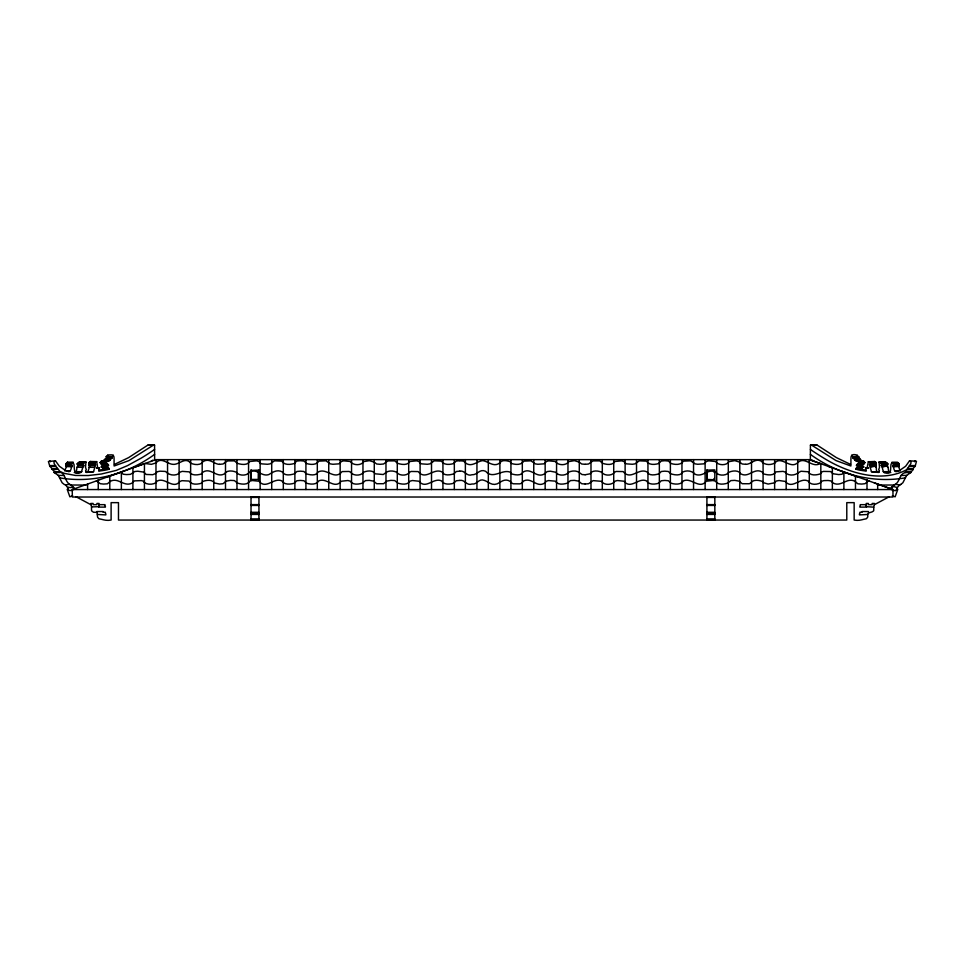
<?xml version="1.0" encoding="UTF-8"?>
<svg xmlns="http://www.w3.org/2000/svg" width="965" height="965" viewBox="0 0 965 965"><rect width="100%" height="100%" fill="white"/><g stroke="black" fill="none" stroke-linecap="round" stroke-linejoin="round"><path stroke-width="1.45" d="M155.98 489.557L155.98 459.642M877.668 489.557L877.68 484.068M866.22 505.793L865.991 504.659L860.273 504.659L860.273 505.551A1.556 1.556 0 0 0 859.996 505.913L859.863 506.649A6.526 6.526 0 0 0 859.887 507.132L866.498 507.095A7.322 7.322 0 0 0 866.51 506.697L866.22 503.453L868.343 503.453L868.343 504.659L872.155 504.659L872.155 503.453L874.483 503.453L873.808 506.516A3.233 3.233 0 0 0 873.759 506.915L873.747 510.316A3.124 3.124 0 0 1 873.518 510.98C871.25 513.308 866.594 511.462 867.8 516.384A6.96 6.96 0 0 1 867.619 517.264L866.474 518.663A4.367 4.367 0 0 1 865.762 518.893C862.107 519.472 859.369 521.052 854.158 520.051L854.158 502.644L846.788 502.644L846.788 520.051L118.478 520.051L118.478 502.644L111.108 502.644L111.108 520.051C105.957 521.04 103.171 519.496 99.588 518.905A4.367 4.367 0 0 1 98.804 518.663L97.646 517.264A6.96 6.96 0 0 1 97.465 516.384L96.874 511.534L103.086 511.534L103.062 512.21L105.33 512.234L105.378 513.175A3.148 3.148 0 0 1 105.668 513.537L105.873 514.466A3.365 3.365 0 0 1 105.752 514.9L97.453 514.454M810.359 460.474L810.431 445.179L816.885 444.949L836.402 457.627L850.479 464.37M881.817 465.625C884.857 459.774 893.687 468.966 880.828 465.094C883.023 467.012 882.263 470.582 884.012 472.404C892.046 474.418 890.128 470.691 890.96 464.877A2.871 2.026 -90 0 1 891.045 464.201C894.748 458.773 891.889 470.438 895.99 471.716A60.783 42.979 -90 0 0 900.309 469.979L905.665 466.216L909.537 460.812L916.473 461.27L915.182 466.288L913.059 468.495L907.45 468.495L907.607 469.171C881.986 483.706 847.535 472.874 823.808 458.122A366.411 259.09 90 0 1 813.411 451.499L810.407 449.437M896.968 463.333C900.635 461.029 897.522 468.097 900.285 470.341M868.512 467.76L865.714 467.76L865.689 468.652A14.342 10.145 90 0 0 866.087 470.498L866.268 471.113C837.885 467.386 879.115 467.543 857.21 466.071C854.266 463.128 863.108 466.167 864.278 463.309C865.303 460.172 856.836 462.862 854.749 460.003C849.67 450.016 851.226 460.245 850.889 465.999L836.052 460.594L811.288 444.949M866.063 470.208L861.829 469.316L862.24 467.663M98.756 506.697L99.274 504.659L104.992 504.659L104.992 505.551A1.556 1.556 0 0 1 105.269 505.913L105.402 506.649A6.526 6.526 0 0 1 105.378 507.132L98.768 507.095A7.322 7.322 0 0 1 98.756 506.697L91.506 506.915A3.233 3.233 0 0 0 91.47 506.516L90.782 503.453L93.11 503.453L93.11 504.659L96.922 504.659L96.922 503.453L99.045 503.453L99.045 505.793M870.237 462.356L875.834 462.356L875.991 465.625L870.237 465.552L870.442 462.73L868.416 461.596L867.04 468.206L865.714 467.76M95.282 464.442L89.492 464.635L95.619 464.611L93.545 471.716L86.488 472.452L85.608 470.594L86.319 469.702L85.487 467.217L85.957 462.139L77.827 463.417A1.508 1.062 -90 0 0 77.272 463.863C79.118 465.757 83.46 464.599 84.148 465.335C79.685 471.39 85.185 472.995 74.209 472.609M154.641 460.474L154.569 445.179L153.712 444.949L128.948 460.594L114.111 465.999C113.773 460.245 115.33 450.016 110.251 460.003C108.164 462.862 99.697 460.172 100.722 463.309C101.88 466.155 110.758 463.152 107.791 466.071C85.885 467.543 127.115 467.386 98.732 471.113L98.913 470.498A14.342 10.145 -90 0 0 99.311 468.652L99.286 467.76L98.285 468.544L97.598 467.253L96.693 461.632L88.901 462.826L89.009 465.625L94.763 465.552L95.089 464.635M94.763 462.356L94.763 465.552M107.996 464.43L105.692 462.898L106.645 461.945M64.715 470.341L66.754 466.336L66.054 466.517L65.668 464.141L67.574 462.102L68.032 463.333M154.593 449.437L151.589 451.499A366.411 259.09 -90 0 1 141.192 458.122L127.501 465.625L116.331 470.377L101.434 473.996L88.31 475.528L75.523 475.456L64.462 473.405L60.023 471.535L57.55 468.495L51.941 468.495L49.818 466.288L48.395 461.475L55.463 460.812L59.335 466.216L64.691 469.979A60.783 42.979 90 0 0 69.01 471.716C73.135 470.498 70.192 458.845 73.955 464.201A2.871 2.026 -90 0 1 74.04 464.877C74.582 470.618 73.702 475.009 81.132 471.945M863.965 461.945C858.922 461.161 859.152 452.344 851.649 455.07M91.506 507.144L91.518 510.316A3.124 3.124 0 0 0 91.747 510.98L93.484 512.258L96.814 512.331M895.339 490.618L895.363 490.485A6.851 4.837 90 0 0 895.93 490.365C899.995 488.097 893.542 485.166 891.25 487.53A4.897 3.462 90 0 1 891.491 488.326L891.358 489.713M89.914 465.287L87.948 471.716L85.704 472.066M108.538 465.407L102.29 465.323L102.181 466.071L107.791 466.071M102.386 464.43L102.978 465.094L102.29 465.323M108.37 467.663L107.031 467.277L107.417 465.793M101.036 461.945C101.964 459.943 106.826 461.258 109.033 460.751M75.523 471.945C77.55 470.787 75.849 466.927 78.418 465.661M83.883 462.766L83.436 463.417A1.508 1.062 -90 0 0 82.869 463.863L83.34 464.358M51.941 468.495C53.931 474.249 61.265 469.364 63.967 475.431C65.801 478.471 66.537 482.681 69.878 484.466A14.379 10.169 -90 0 0 71.627 485.021L86.066 485.057M103.146 460.715L106.331 458.327L111.94 458.327M868.283 461.753L874.688 461.487L875.834 462.356M873.892 461.753L874.736 461.547M73.642 489.713L73.521 488.326A4.897 3.462 -90 0 1 73.75 487.53C71.205 485.781 70.71 483.139 66.018 485.021A14.379 10.169 -90 0 1 64.269 484.466L62.134 482.753L58.358 475.431L54.137 472.524L54.414 471.535M96.693 461.632L90.312 461.487L89.166 462.356M66.175 485.069C65.849 488.652 72.218 487.229 73.798 487.385M889.332 496.698L874.483 504.635M884.772 462.621L885.267 461.825L887.173 463.417A1.508 1.062 -90 0 1 887.728 463.863L887.257 464.358M80.228 462.621L79.818 461.825L78.274 462.766M68.189 487.385L67.9 489.46L69.07 490.365A6.851 4.837 -90 0 0 69.637 490.485L72.447 490.485M869.718 464.442L875.508 464.635L869.381 464.611L871.455 471.716L878.512 472.452L879.392 470.594L878.681 469.702L879.501 467.289L879.043 462.139L881.564 463.417A1.508 1.062 -90 0 1 882.131 463.863L881.66 464.358M57.55 468.495C56.465 466.964 51.362 461.765 55.463 460.812M106.331 458.327C105.185 454.443 110.686 454.587 113.351 455.07M77.743 464.358L77.574 465.625L83.183 465.625M857.21 466.071C862.336 465.938 862.505 466.722 862.614 464.43M454.358 462.802L456.276 461.053L459.81 460.715M659.36 462.802L661.29 461.053L664.813 460.715L668.407 461.053L670.385 462.802M907.546 469.292L913.204 469.171L913.059 468.495M913.204 469.171C912.516 473.719 904.531 469.28 905.254 472.524C899.091 474.044 900.043 481.8 895.122 484.466A14.379 10.169 90 0 1 893.373 485.021L878.934 485.057M820.841 482.56L821.722 481.245L823.845 480.606L828.091 480.498L830.805 480.872L833.109 483.031C841.178 487.434 846.944 477.024 854.881 481.282L857.861 483.803L861.709 484.068L865.038 483.694L867.004 481.993M910.586 471.535L910.864 472.524L906.642 475.431L902.866 482.753L900.731 484.466A14.379 10.169 -90 0 1 898.982 485.021C894.06 483.248 894.109 485.588 891.322 487.361M155.98 482.633L157.078 481.113C165.196 476.698 172.856 490.039 180.057 481.426L181.951 480.679L189.056 481.053C191.661 485.154 197.572 484.418 201.589 483.212L202.155 482.596M856.667 456.156L857.258 455.07M155.992 473.332L157.247 471.752L159.949 471.185L165.365 471.427L167.548 473.067M499.906 462.802C501.788 459.352 507.566 460.727 510.376 461.825L510.907 462.802M155.992 462.898C161.107 456.517 167.464 464.189 173.037 464.358C179.092 464.997 185.304 456.361 190.636 463.104M590.882 462.199L593.149 460.908L599.76 460.872L602.739 463.369C606.478 464.611 612.594 465.588 614.958 461.487L621.593 460.836L623.885 461.463L625.115 462.971M84.22 462.657L78.623 462.657M797.717 473.067L800.974 471.246L808.019 471.752C810.383 475.974 816.462 475.214 820.383 473.863L821.577 472.102L823.41 471.403L830.539 471.535L833.121 473.767L838.706 474.575L841.999 474.237L844.339 472.114L857.957 477.012M294.916 462.766L296.858 461.053L300.441 460.715L303.975 461.053L305.905 462.802M132.905 472.85L130.371 474.37L126.56 474.575L123.267 474.237L120.927 472.114L107.308 477.012M797.717 473.091C794.557 475.757 787.573 475.926 785.088 472.066L783.025 471.366L776.053 471.861C773.532 475.986 767.501 475.142 763.592 473.887L762.314 472.114C754.135 467.132 748.792 478.375 740.806 473.827C738.502 469.858 732.29 470.655 728.852 472.283C726.428 476.022 718.31 476.107 715.813 472.235C708.262 467.916 703.147 477.494 695.355 474.394C692.255 470.98 687.213 469.834 682.689 472.078C680.663 476.228 674.342 474.913 670.808 473.815L668.335 471.475L664.825 471.161L661.363 471.475L658.914 473.815C655.44 474.925 649.192 476.203 647.226 472.078C638.709 467.265 630.772 481.016 623.173 471.583L616.177 471.451L614.596 472.235C612.172 476.095 604.09 476.022 601.75 472.283C598.348 470.606 592.052 469.967 589.977 473.827L585.188 474.756M385.867 462.187L388.135 460.908L394.745 460.872L397.725 463.369C401.476 464.611 407.568 465.588 409.944 461.487L416.578 460.836L418.87 461.463L420.101 462.971M225.388 462.187L227.692 460.908L234.386 460.872L237.414 463.369C241.226 464.599 247.378 465.613 249.826 461.487L256.557 460.836L258.885 461.463L260.14 462.971M907.45 468.495C908.535 466.964 913.638 461.765 909.537 460.812M132.905 482.114L132.157 483.031C124.075 487.434 118.321 477.024 110.384 481.282L107.405 483.803L103.557 484.068L100.215 483.694L98.249 481.993M98.937 470.208L103.171 469.316L102.76 467.663M915.146 460.812L914.543 461.74M202.167 482.572L202.879 481.451C206.293 480.112 212.216 479.183 214.483 482.983L219.501 484.056L223.036 483.718L226.172 481.149L230.478 480.365L234.411 480.582L237.462 483.091C241.298 484.297 247.402 485.286 249.875 481.161L252.299 480.522L258.946 481.221C265.99 489.894 273.734 477.265 281.756 480.847C284.301 484.961 290.091 484.478 294.253 483.224L296.858 480.751L300.441 480.425L303.975 480.751L306.544 483.224C310.633 484.478 316.375 484.937 318.848 480.847C326.761 477.277 334.397 489.87 341.32 481.221L347.87 480.522L350.259 481.161C352.659 485.262 358.703 484.321 362.478 483.091L365.482 480.582L369.354 480.365L373.612 481.149L376.688 483.718L383.563 483.718L386.639 481.149L390.897 480.365L394.769 480.582L397.773 483.091C401.549 484.309 407.592 485.262 409.992 481.161L412.381 480.522L418.931 481.221C425.855 489.87 433.49 477.277 441.403 480.847C443.876 484.937 449.618 484.49 453.707 483.224L456.276 480.751L459.81 480.425M864.905 462.898L859.308 462.898L857.004 464.43M155.98 462.935L151.421 464.334L144.967 463.49L132.905 467.832L132.905 489.557M385.819 462.283L383.563 464.008L380.174 464.31L376.688 464.008L374.432 462.283M499.894 462.838C493.815 467.772 488.206 461.246 482.633 460.643C477.048 461.246 471.451 467.772 465.371 462.838M590.87 462.223L588.578 464.008L585.176 464.31M225.364 462.223L223.036 464.008L219.574 464.31M385.855 472.657L383.262 474.527L375.288 473.827C373.057 469.883 366.905 470.643 363.516 472.283C361.175 476.022 353.094 476.095 350.669 472.235L349.089 471.451L342.093 471.583C334.481 481.016 326.568 467.253 318.04 472.078C316.086 476.215 309.813 474.925 306.339 473.815L303.903 471.475L300.441 471.161L296.918 471.475L294.446 473.815C290.911 474.913 284.603 476.228 282.576 472.078C277.232 468.954 272.781 472.223 268.74 474.611C261.334 476.987 256.75 467.76 249.453 472.235C246.956 476.107 238.825 476.034 236.413 472.283C232.951 470.618 226.594 469.943 224.459 473.827C216.437 478.411 211.142 467.12 202.952 472.114L201.673 473.887C197.765 475.142 191.721 475.998 189.2 471.861L182.24 471.366L180.178 472.066C177.693 475.926 170.709 475.769 167.548 473.091M155.968 473.357L152.747 474.696L146.234 474.466L143.689 472.102L137.73 471.209L134.726 471.535L132.917 472.826M545.153 482.705L546.323 481.221L548.554 480.558L555.273 481.161C557.673 485.262 563.717 484.321 567.492 483.091L570.496 480.582L574.368 480.365L578.614 481.149L581.702 483.718L585.08 484.02M774.642 482.814L776.21 481.053L779.081 480.51L785.208 481.426C792.41 490.039 800.069 476.698 808.188 481.113C810.443 485.383 817.403 484.804 820.829 482.584M545.153 473.417L547.095 471.583L550.279 471.185L555.683 472.235C558.096 476.095 566.178 476.022 568.53 472.283C571.618 470.667 576.515 470.293 579.386 472.609M340.15 462.971L341.381 461.463L343.673 460.836L350.307 461.487C352.901 465.6 361.284 465.83 363.733 461.62L369.378 460.655L374.384 462.199M545.153 462.971L546.395 461.463L548.687 460.836L555.309 461.487C557.903 465.6 566.298 465.83 568.747 461.62L574.392 460.655L579.398 462.187M385.879 472.609C388.738 470.293 393.648 470.667 396.736 472.283C399.088 476.022 407.158 476.107 409.582 472.235L411.162 471.451L418.159 471.583C425.77 481.016 433.683 467.253 442.211 472.078C444.165 476.203 450.438 474.925 453.912 473.815L456.349 471.475L459.81 471.161M705.125 462.971L706.38 461.463L708.708 460.836L715.439 461.487C718.105 465.613 726.549 465.842 729.07 461.62L734.799 460.655L739.878 462.187M132.917 482.09L134.461 480.872L141.421 480.606L143.544 481.245L144.424 482.56M155.956 482.657C152.892 484.756 147.452 484.792 144.436 482.584M867.04 481.933L868.826 480.908M905.218 472.573L910.864 472.524M774.63 463.104C781.493 455.142 790.19 469.871 797.717 462.669C805.063 455.685 812.023 468.58 820.298 463.49L821.915 464.081M454.334 462.838L453.731 463.514C449.654 464.78 443.888 465.251 441.415 461.149L434.322 460.824L429.98 463.876L427.35 464.274L421.524 463.863L420.125 463.007M659.348 462.838L658.745 463.514C654.656 464.78 648.902 465.251 646.429 461.149L639.325 460.824L634.982 463.876L632.365 464.274L626.538 463.863L625.139 463.007M294.88 462.838L294.265 463.514C290.127 464.768 284.313 465.275 281.768 461.149L274.567 460.824L270.152 463.876L267.486 464.274L261.575 463.863L260.14 463.007M774.63 482.826L768.116 484.056L763.11 482.596M340.126 463.007L338.727 463.863L332.901 464.274L330.271 463.876L325.941 460.824L318.836 461.149C316.339 465.239 310.609 464.78 306.52 463.514L305.917 462.838M545.141 463.007L543.741 463.863L537.915 464.274L535.285 463.876L530.943 460.824L523.838 461.149C521.353 465.239 515.624 464.78 511.534 463.514L510.931 462.838M545.141 482.717C536.914 488.58 532.077 477.144 523.862 480.847L521.438 483.381L519.628 483.863L513.127 483.779L510.931 482.548M705.125 463.007L703.69 463.863L697.779 464.274L695.114 463.876L690.699 460.824L683.485 461.149C680.928 465.263 675.138 464.768 670.989 463.514L670.385 462.838M774.63 463.128C770.384 465.432 764.123 465.009 761.192 461.077C754.739 457.977 751.373 464.418 745.752 464.358M545.141 473.429C536.793 479.484 531.474 466.927 523.054 472.078C521.088 476.203 514.827 474.925 511.354 473.815L510.931 473.284M863.566 467.277L856.63 467.663M150.926 461.511L152.627 460.221M154.617 454.37C127.38 474.249 92.942 483.537 59.528 477.844M153.712 444.949L148.115 444.949L128.598 457.627L114.521 464.37M868.729 461.765L874.423 461.728M893.18 463.562L899.018 463.598M96.44 480.908L98.683 480.1M120.927 472.126L123.46 471.209M809.502 459.642L892.963 489.557L892.963 497.023L72.291 497.023L72.291 489.557L155.739 459.642L809.502 459.642L820.286 463.502M68.177 489.002L67.2 489.352L69.866 496.818L72.677 495.817M896.919 487.361L898.512 486.517L898.825 485.069M90.372 461.475L91.108 461.753M816.885 444.949L810.431 445.179M867.716 514.478L859.513 514.9A3.365 3.365 0 0 1 859.393 514.466L859.598 513.537A3.148 3.148 0 0 1 859.887 513.175L859.936 512.234L862.203 512.21L862.179 511.534L868.391 511.534L868.452 512.331M857.788 463.984L863.458 463.972M585.188 484.02L588.578 483.718L593.149 480.618L601.533 481.33C604.03 485.528 612.389 485.298 615.007 481.161L617.395 480.522L623.945 481.221C630.869 489.87 638.504 477.277 646.417 480.847C648.89 484.937 654.62 484.49 658.721 483.224L661.29 480.751L664.813 480.425L668.407 480.751L671.013 483.224C675.174 484.466 680.964 484.961 683.51 480.847C691.531 477.253 699.275 489.894 706.32 481.221L712.966 480.522L715.391 481.161C717.864 485.286 723.967 484.297 727.803 483.091L730.855 480.582L734.775 480.365L739.094 481.149L742.218 483.718L749.226 483.755L750.782 482.983C753.05 479.183 758.96 480.112 762.386 481.451L763.086 482.572M154.569 445.179L148.115 444.949M106.114 456.529L111.856 456.626M853.144 456.626L858.886 456.529M106.452 458.049L112.049 458.049M852.951 458.049L858.548 458.049M853.06 458.327L858.669 458.327M104.895 459.195L110.492 459.195M854.508 459.195L860.105 459.195M104.654 460.003L110.251 460.003M854.749 460.003L860.346 460.003M103.943 460.438L110.058 460.293M854.942 460.293L861.057 460.438M855.967 460.751L861.854 460.715M101.18 461.149L107.019 461.101M857.981 461.101L863.82 461.149M101.144 461.367L106.753 461.367M858.247 461.367L863.856 461.367M101.229 461.656L106.838 461.656M858.162 461.656L863.772 461.656M79.818 461.825L85.427 461.825M90.662 461.765L96.186 461.728M101.156 461.837L106.765 461.837M858.235 461.837L863.844 461.837M879.573 461.825L885.267 461.825M89.588 462.018L95.245 461.933M869.755 461.933L875.412 462.018M67.466 462.223L73.171 462.102M79.938 462.126L85.957 462.139M100.336 462.187L105.945 462.187M858.355 461.945L864.664 462.187M879.043 462.139L885.062 462.126M891.925 462.223L897.534 462.223M78.756 462.44L85.945 462.271M879.055 462.271L886.244 462.44M100.107 462.573L105.716 462.573M859.055 462.187L864.893 462.573M880.78 462.657L886.377 462.657M881.117 462.766L886.726 462.766M66.694 463.031L72.665 463.007M78.177 462.947L83.786 462.947M100.095 462.898L105.692 462.898M881.214 462.947L886.823 462.947M892.336 463.007L898.379 463.128M88.864 463.441L94.474 463.441M870.526 463.441L876.136 463.441M65.982 463.598L71.82 463.562M77.272 463.863L82.869 463.863M89.033 463.767L94.642 463.767M100.915 463.719L106.753 463.815M858.247 463.815L864.085 463.719M870.358 463.767L875.967 463.767M882.131 463.863L887.728 463.863M77.236 463.996L82.845 463.996M101.542 463.972L107.212 463.984M882.155 463.996L887.764 463.996M65.668 464.141L71.277 464.141M77.381 464.249L82.978 464.249M101.361 464.141L106.97 464.141M858.03 464.141L863.639 464.141M882.022 464.249L887.619 464.249M893.723 464.141L899.332 464.141M65.656 464.358L71.265 464.358M745.716 464.31L742.218 464.008L739.926 462.283M893.735 464.358L899.344 464.358M102.001 464.611L108.225 464.515M856.775 464.515L863 464.611M65.885 464.865L71.494 464.865M893.506 464.865L899.115 464.865M102.978 465.094L108.575 465.094M856.425 465.094L862.022 465.094M88.913 465.311L94.522 465.311M856.462 465.407L862.71 465.323M870.478 465.311L876.087 465.311M50.084 465.576L55.693 465.576M909.307 465.576L914.917 465.576M66.404 466.192L72.279 466.155M892.722 466.155L898.596 466.192M49.818 466.288L55.427 466.288M66.754 466.336L72.351 466.336M892.649 466.336L898.246 466.336M909.573 466.288L915.182 466.288M66.054 466.517L72.266 466.662M892.734 466.662L898.946 466.517M77.007 467.241L82.616 467.241M101.434 467.277L107.031 467.277M882.384 467.241C891.817 463.321 885.725 472.114 890.792 472.609M88.708 467.313L94.305 467.313M870.695 467.313C880.888 463.598 872.722 472.175 879.296 472.066M96.488 467.76L99.286 467.76M103.05 467.856L108.647 467.856M856.353 467.856L861.95 467.856M96.572 468.085L99.371 468.085M865.629 468.085L868.428 468.085M51.796 469.171L57.454 469.292M103.243 469.183L108.852 469.183M856.148 469.183L861.757 469.183M103.171 469.316L108.768 469.316M856.232 469.316L861.829 469.316M64.595 470.799L70.192 470.799M894.808 470.799L900.405 470.799M76.247 471.668L81.856 471.668M883.144 471.668L888.753 471.668M87.948 471.716L93.545 471.716M871.455 471.716L877.052 471.716M883.868 471.945L889.477 471.945M54.137 472.524L59.746 472.524M75.318 472.573L80.927 472.573M884.073 472.573L889.682 472.573M58.358 475.431L63.967 475.431M901.033 475.431L906.642 475.431M905.472 477.844C872.058 483.537 837.62 474.249 810.383 454.37M72.291 489.557L892.963 489.557L874.29 482.862M892.553 490.485L895.363 490.485M251.021 497.421L258.946 497.421M706.911 497.421L714.836 497.421M251.021 504.611L258.946 504.611M706.911 504.611L714.836 504.611M251.021 505.443L258.946 505.443M706.911 505.443L714.836 505.443M873.759 507.144L866.51 506.697M251.021 512.294L258.946 512.294M706.911 512.294L714.836 512.294M251.021 514.429L258.946 514.429M706.911 514.429L714.836 514.429M251.021 518.905L258.946 518.905M706.911 518.905L714.836 518.905M251.021 519.966L258.946 519.906M706.911 519.966L714.836 519.906M219.513 464.358C213.796 464.189 209.755 457.7 203.241 461.451C200.901 465.649 194.339 464.961 190.636 463.128M459.81 460.715L463.658 461.125L465.347 462.802M459.81 471.149C464.973 470.112 466.409 476.819 472.03 474.744C477.385 475.154 479.496 468.447 485.648 471.294C492.874 479.822 502.114 468.857 510.34 472.199L510.907 473.26M459.81 480.425C464.973 479.388 466.421 486.058 472.03 484.008C477.229 484.864 478.628 478.037 484.37 480.413C488.58 481.788 491.68 485.938 497.216 483.839C501.221 481.764 505.081 477.965 510.376 481.523L510.919 482.524M585.08 474.756L582.004 474.527L579.41 472.657M585.092 464.31L581.702 464.008L579.446 462.283M841.806 471.209L844.339 472.126M896.823 489.002L897.8 489.352L895.134 496.818L892.323 495.817M868.597 480.823L866.582 480.1M828.525 466.457L832.361 467.832L832.361 489.557M96.669 480.823L98.225 481.933M90.782 504.635L75.933 496.698M812.373 460.221L814.074 461.511M887.993 467.241L886.582 465.661M50.457 461.74L49.854 460.812M107.742 455.07L108.333 456.156M875.086 465.287L876.292 467.313M869.911 464.635L870.237 465.552M857.583 465.793L857.969 467.277M714.233 472.464L713.738 469.895L706.935 470.16L707.031 479.448L713.268 479.738L714.257 478.459M809.285 459.642L809.285 489.557M87.586 484.068L87.598 489.557M867.004 480.1L867.004 489.557M855.473 476.119L855.473 489.557M843.893 471.957L843.893 489.557M820.829 463.683L820.829 489.557M797.717 459.642L797.717 489.557M786.173 459.642L786.173 489.557M774.63 459.642L774.63 489.557M763.086 459.642L763.086 489.557M751.518 459.642L751.518 489.557M739.769 459.605L739.769 489.508M728.286 459.605L728.286 489.508M716.706 459.605L716.706 489.508M714.836 469.883L714.836 480.015M714.836 496.661L714.836 519.966M706.911 469.883L706.911 480.015M706.911 496.661L706.911 520.051M705.125 459.605L705.125 489.508M693.546 459.605L693.546 489.508M681.953 459.605L681.953 489.508M670.385 459.605L670.385 489.508M659.348 459.605L659.348 489.508M647.949 459.605L647.949 489.508M636.526 459.605L636.526 489.508M625.115 459.605L625.115 489.508M613.716 459.605L613.716 489.508M602.305 459.605L602.305 489.508M590.99 459.605L590.99 489.508M579.277 459.605L579.277 489.508M567.963 459.605L567.963 489.508M556.564 459.605L556.564 489.508M545.153 459.605L545.153 489.508M533.754 459.605L533.754 489.508M522.318 459.605L522.318 489.508M510.931 459.605L510.931 489.508M499.894 459.605L499.894 489.508M488.326 459.605L488.326 489.508M476.939 459.605L476.939 489.508M465.371 459.605L465.371 489.508M454.334 459.605L454.334 489.508M442.935 459.605L442.935 489.508M431.512 459.605L431.512 489.508M420.101 459.605L420.101 489.508M408.702 459.605L408.702 489.508M397.291 459.605L397.291 489.508M385.976 459.605L385.976 489.508M374.275 459.605L374.275 489.508M362.961 459.605L362.961 489.508M351.55 459.605L351.55 489.508M340.15 459.605L340.15 489.508M328.739 459.605L328.739 489.508M317.316 459.605L317.316 489.508M305.917 459.605L305.917 489.508M294.88 459.605L294.88 489.508M283.312 459.605L283.312 489.508M271.708 459.605L271.708 489.508M260.14 459.605L260.14 489.508M258.946 469.883L258.946 480.015M258.946 496.661L258.946 519.966M251.021 469.883L251.021 480.015M251.021 496.661L251.021 520.051M248.56 459.605L248.56 489.508M236.98 459.605L236.98 489.508M225.496 459.605L225.496 489.508M213.748 459.642L213.748 489.557M202.18 459.642L202.18 489.557M190.636 459.642L190.636 489.557M179.092 459.642L179.092 489.557M167.548 459.642L167.548 489.557M144.436 463.683L144.436 489.557M121.373 471.957L121.373 489.557M109.793 476.119L109.793 489.557M98.249 480.1L98.249 489.557M99.311 468.652A14.342 10.145 90 0 1 98.913 470.498M900.731 484.466A14.379 10.169 90 0 1 898.982 485.021M251.033 470.401L251.069 479.412L258.234 479.448L258.331 470.16L251.033 470.401M258.946 513.078L251.021 513.054L258.946 513.151M714.836 513.054L706.911 513.078L714.836 513.151"/></g></svg>
